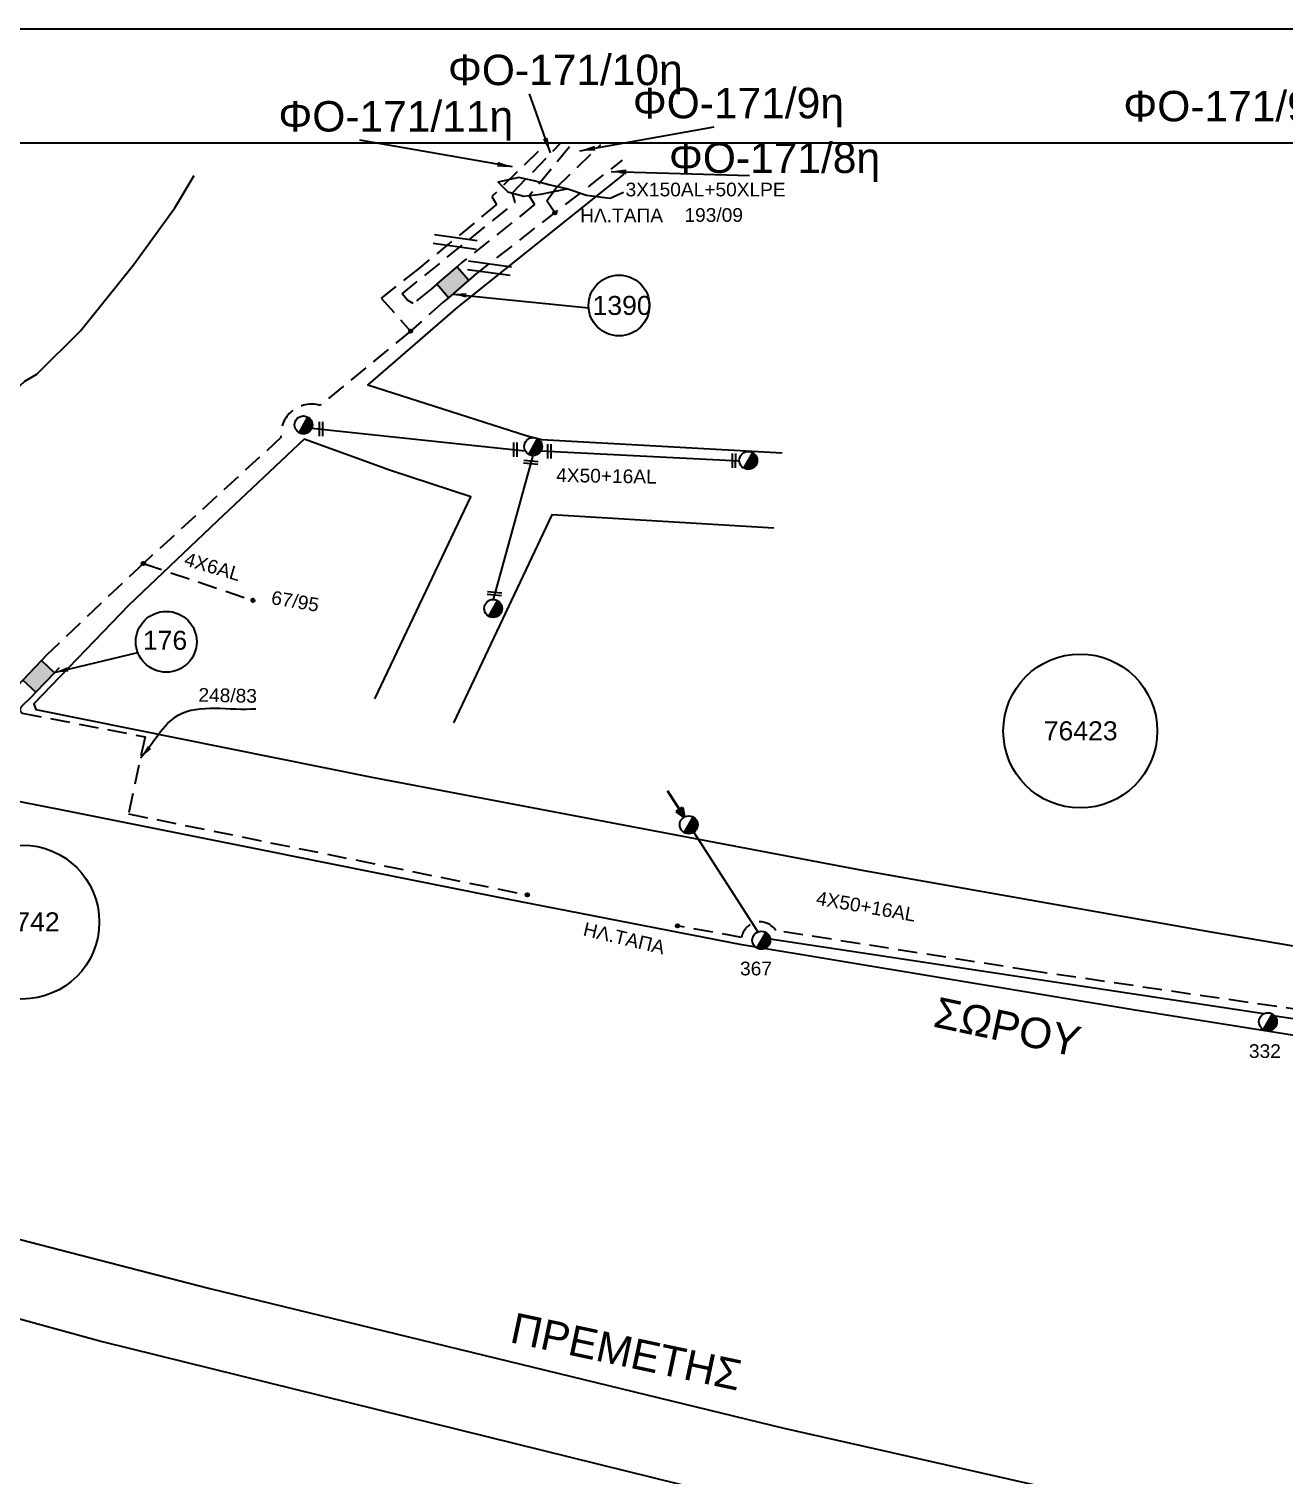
# Model space of a CAD drawing. Header units: millimetres. Extents: x 5016 to 7282, y 2879 to 3911.
# Drawn here: x 5348.2 to 5513.1, y 3714.8 to 3905 of the extents above; entities that cross this region are included whole.
import ezdxf

# ---------------------------------------------------------------- set-up
doc = ezdxf.new("R2010")
doc.units = ezdxf.units.MM
doc.linetypes.add('DASHED', pattern=[19.05, 12.7, -6.35])
for name, color, linetype in [('Link Box 4 Διευθύνσεων', 7, 'Continuous'), ('Άγνωστα', 7, 'Continuous'), ('Γυμνά εναέρια ΧΤ και ΦΟΠ (3Φ)   4x50+16AL', 7, 'Continuous'), ('Επίτονοι', 7, 'Continuous'), ('Επιγραφές - Σχήματα', 7, 'Continuous'), ('Καλώδια ΧΤ   3x150+50AL', 7, 'DASHED'), ('Καλώδια ΧΤ   3x150AL+50XLPE', 7, 'DASHED'), ('Μηχανική τομή', 7, 'Continuous'), ('Στύλος ΦΜ', 7, 'Continuous'), ('Στύλος ΦΜ @ 1', 7, 'Continuous'), ('Συνδέσεις', 7, 'Continuous'), ('Τομή', 7, 'Continuous'), ('Υπόβαθρο ΔΕΗ', 7, 'Continuous'), ('Υπόγεια καλώδια Παροχών ΧΤ   4x6', 7, 'DASHED')]:
    doc.layers.add(name, color=color, linetype=linetype)
doc.styles.get("Standard").update_dxf_attribs({"font": 'ARIAL.TTF'})
doc.linetypes.add('SYN_LINE', pattern='A,0.5,-0.0001,["/\\/\\/\\/",Standard,S=0.1,R=0,X=0,Y=-0.05],-0.25', length=0.7501)
doc.dimstyles.new('ISO-25', dxfattribs={"dimtxt": 2.5, "dimasz": 1.8, "dimexe": 1.25, "dimexo": 0.625, "dimtad": 1, "dimtxsty": 'Standard', "dimcen": 1.8, "dimadec": 0, "dimazin": 0, "dimtfac": 1, "dimtmove": 0, "dimatfit": 3, "dimfxl": 1.25, "dimarcsym": 0})

# ---------------------------------------------------------------- blocks, each defined once
blk = doc.blocks.new('LINK BOX 4 ΑΝΑΧΩΡΗΣΕΩΝ')
at = {"layer": 'Link Box 4 Διευθύνσεων', "ltscale": 40}
blk.add_hatch(color=256, dxfattribs=at).paths.add_polyline_path([(-3.54, 0), (-3.54, -4.67), (3.54, -4.67), (3.54, 0)])
for p, q in [((-3.54, 0), (-5.33, 0)), ((5.33, 0), (3.54, 0)), ((-3.54, -4.67), (-5.33, -4.67)), ((5.33, -4.67), (3.54, -4.67))]:
    blk.add_line(p, q, dxfattribs=at)
blk.add_lwpolyline([(-3.54, -4.67), (-3.54, 0), (3.54, 0), (3.54, -4.67)], close=True, dxfattribs=at)
blk = doc.blocks.new('ΥΠΑΡΧΩΝ ΤΣΙΜΕΝΤΕΝΙΟΣ ΣΤΥΛΟΣ')
at = {"layer": 'Στύλος ΦΜ'}
blk.add_hatch(color=7, dxfattribs=at).paths.add_polyline_path([(-1.29, -2.28, 0.574793), (2.62, 0, 0.268822), (1.3, 2.27)])
at = {"layer": 'Στύλος ΦΜ', "color": 7}
blk.add_line((-1.29, -2.28), (1.3, 2.27), dxfattribs=at)
blk.add_circle((0, 0), 2.62, dxfattribs=at)
at = {"layer": 'Στύλος ΦΜ', "flags": 4}
for tag, p in [('ΑΡΙΘΜΟΣ', (-4.68, 8.05)), ('ΤΥΠΟΣ', (-4.91, 3.03))]:
    blk.add_attdef(tag, p, '', height=4, dxfattribs=at)
blk = doc.blocks.new('ΕΠΙΤΟΝΟΣ')
at = {"layer": 'Επίτονοι', "lineweight": 40, "ltscale": 40}
blk.add_hatch(color=256, dxfattribs=at).paths.add_polyline_path([(-1.13, 6.47), (0, 9.1), (1.13, 6.47)])
for p, q in [((-1.13, 6.47), (0, 9.1)), ((0, 9.1), (1.13, 6.47)), ((1.13, 6.47), (-1.13, 6.47)), ((-1.13, 6.47), (0, 6.47)), ((0, 6.47), (0, 0))]:
    blk.add_line(p, q, dxfattribs=at)
blk = doc.blocks.new('ΤΟΜΗ')
at = {"layer": 'Τομή', "ltscale": 40}
for p, q in [((-5.68, 0), (5.68, 0)), ((5.68, -2.33), (-5.68, -2.33))]:
    blk.add_line(p, q, dxfattribs=at)
blk = doc.blocks.new('ΜΗΧΑΝΙΚΗ ΤΟΜΗ')
at = {"layer": 'Μηχανική τομή', "ltscale": 40}
for p, q in [((-1.89, 0.78), (1.89, 0.78)), ((1.89, 0), (-1.89, 0))]:
    blk.add_line(p, q, dxfattribs=at)
blk = doc.blocks.new('_ΣΥΝΔΕΣΗ')
at = {"layer": 'Συνδέσεις', "linetype": 'SYN_LINE', "ltscale": 40}
blk.add_hatch(color=256, dxfattribs=at).paths.add_polyline_path([(0.5, -0.01, 1), (-0.5, -0.01, 1)])
at = {"layer": 'Συνδέσεις'}
blk.add_circle((0, -0.01), 0.5, dxfattribs=at)

msp = doc.modelspace()

# ---------------------------------------------------------------- linework, layer by layer
at = {"layer": 'Άγνωστα', "lineweight": -3}
msp.add_lwpolyline([(5457.92, 3794.28), (5503.53, 3786.22), (5536.52, 3780.62), (5563.8, 3776.1), (5571.08, 3786.1), (5562.33, 3804.14), (5552.61, 3823.84), (5541.49, 3846.42), (5529.83, 3870.04), (5517.13, 3889.96)], dxfattribs=at)
at = {"layer": 'Άγνωστα', "color": 62, "linetype": 'SYN_LINE', "lineweight": -3, "ltscale": 20}
msp.add_lwpolyline([(5414.4, 3848.86), (5409.16, 3829.93)], dxfattribs=at)
at = {"layer": 'Άγνωστα', "color": 62, "linetype": 'DASHED', "lineweight": -3, "ltscale": 0.2}
msp.add_lwpolyline([(5348.46, 3817.07), (5347.15, 3815.81, 0.505425), (5347.26, 3814.99), (5363.41, 3811.86), (5361.24, 3801.74), (5413.66, 3791.09)], format="xyb", dxfattribs=at)
at = {"layer": 'Γυμνά εναέρια ΧΤ και ΦΟΠ (3Φ)   4x50+16AL', "color": 62, "lineweight": -3}
for points in [[(5385.34, 3852.46), (5413.4, 3849.48)], [(5415.47, 3849.48), (5441.53, 3848.15)]]:
    msp.add_lwpolyline(points, dxfattribs=at)
at = {"layer": 'Γυμνά εναέρια ΧΤ και ΦΟΠ (3Φ)   4x50+16AL', "color": 85, "lineweight": -3}
for points in [[(5443.98, 3786.21), (5443.99, 3786.17), (5435.56, 3799.33)], [(5510.49, 3775.46), (5445.59, 3785.25)], [(5563.67, 3767.47), (5511.95, 3775.12)]]:
    msp.add_lwpolyline(points, dxfattribs=at)
at = {"layer": 'Επιγραφές - Σχήματα', "lineweight": -3}
for points in [[(5015.89, 3904.96), (7057.63, 3904.96), (7057.63, 2878.51), (5015.89, 2878.51)], [(5030.89, 3889.96), (7042.63, 3889.96), (7042.63, 2893.51), (5030.89, 2893.51)]]:
    msp.add_lwpolyline(points, close=True, dxfattribs=at)
msp.add_lwpolyline([(5426.31, 3883.44), (5424.55, 3882.68), (5421.45, 3883.06), (5418.85, 3883.94), (5416.65, 3884.41), (5414.54, 3885), (5412.55, 3885.43), (5409.83, 3884.82), (5411.09, 3883.53), (5413.19, 3882.95), (5415.42, 3883.24), (5418.85, 3883.94)], dxfattribs=at)
for centre, radius in [((5425.72, 3868.59), 4), ((5366.2, 3824.37), 4), ((5486.35, 3812.63), 10.12), ((5347.28, 3787.51), 10.12)]:
    msp.add_circle(centre, radius, dxfattribs=at)
at = {"layer": 'Καλώδια ΧΤ   3x150+50AL', "color": 30, "lineweight": -3, "ltscale": 0.2}
msp.add_lwpolyline([(5597.36, 3757.7, -0.747432), (5592.34, 3762.77, 1.389886), (5592.34, 3762.77), (5592.95, 3766.21), (5578.26, 3767.56), (5564.35, 3768.39), (5515.94, 3775.84), (5479.98, 3781.1), (5446.32, 3786.41, 0.679885), (5441.82, 3785.49), (5433.41, 3787.02)], format="xyb", dxfattribs=at)
at = {"layer": 'Καλώδια ΧΤ   3x150AL+50XLPE', "color": 5, "lineweight": -3, "ltscale": 0.2}
msp.add_lwpolyline([(5401.09, 3870.79), (5398.66, 3868.86), (5397.9, 3869.27), (5397.22, 3870.14), (5412.07, 3882.15), (5411.72, 3883.4), (5418.06, 3889.96)], dxfattribs=at)
at = {"layer": 'Καλώδια ΧΤ   3x150AL+50XLPE', "color": 27, "lineweight": -3, "ltscale": 0.2}
msp.add_lwpolyline([(5419.21, 3889.44), (5413.9, 3882.99), (5414.62, 3881.85), (5405.12, 3874.27)], dxfattribs=at)
at = {"layer": 'Καλώδια ΧΤ   3x150AL+50XLPE', "color": 30, "lineweight": -3, "ltscale": 0.2}
for points in [[(5417.28, 3880.78), (5416.24, 3882.37), (5417.46, 3884.08), (5423.34, 3889.78)], [(5406.65, 3872.51), (5426.18, 3887.69)]]:
    msp.add_lwpolyline(points, dxfattribs=at)
at = {"layer": 'Καλώδια ΧΤ   3x150AL+50XLPE', "color": 62, "lineweight": -3, "ltscale": 0.2}
msp.add_lwpolyline([(5415.07, 3888.83), (5409, 3882.91), (5409.6, 3881.85), (5399.39, 3873.45), (5394.45, 3869.55), (5398.32, 3865.23)], dxfattribs=at)
msp.add_lwpolyline([(5402.61, 3869.03), (5398.32, 3865.23), (5386.43, 3855.45, 0.533947), (5381.28, 3851.21), (5363.19, 3834.67), (5350.41, 3822.55)], format="xyb", dxfattribs=at)
at = {"layer": 'Υπόβαθρο ΔΕΗ', "lineweight": -3}
for points in [[(5157.58, 3853.6), (5190.41, 3840.6), (5246.21, 3818.11), (5293.96, 3799.1), (5308.63, 3817.74), (5318.54, 3829.27), (5328.47, 3839.79), (5339.18, 3850.89), (5347.6, 3858.66), (5349.2, 3859.54), (5354.92, 3865.25), (5361.88, 3873.94), (5367.34, 3881.45), (5369.86, 3885.69)], [(5426.33, 3885.84), (5404.48, 3868.37), (5392.71, 3858.15), (5413.52, 3851.48), (5415.53, 3850.95), (5447.15, 3849.2)], [(5393.6, 3816.85), (5406.26, 3843.41), (5395.68, 3846.9), (5384.34, 3851.02), (5372.9, 3840.24), (5361.27, 3829.16), (5348.79, 3816.2), (5349.07, 3815.46), (5393.21, 3806.55), (5457.92, 3794.28)], [(5446.07, 3839.32), (5416.87, 3841.08), (5403.94, 3813.71)], [(5451.79, 3709.1), (5406.75, 3640.29), (5368.24, 3651.79), (5331.76, 3663.26), (5292.36, 3675.39), (5262.99, 3684.38), (5288.95, 3727.9), (5300.79, 3748.02), (5357.79, 3732.37), (5451.79, 3709.1)]]:
    msp.add_lwpolyline(points, dxfattribs=at)
msp.add_lwpolyline([(5524.09, 3703.61), (5533.76, 3769.53), (5493.57, 3775.93), (5441.86, 3784.51), (5441.86, 3784.51), (5411.01, 3790.51), (5352.77, 3802.17), (5338.51, 3805), (5326.7, 3790.78), (5316.76, 3777.01), (5309.9, 3765.98), (5305.09, 3756.62), (5317.13, 3753.47), (5371.75, 3739.38), (5447.4, 3720.97), (5457.92, 3718.6), (5524.09, 3703.61)], close=True, dxfattribs=at)
at = {"layer": 'Υπόγεια καλώδια Παροχών ΧΤ   4x6', "color": 62, "lineweight": -3, "ltscale": 0.2}
msp.add_lwpolyline([(5363.19, 3834.67), (5377.59, 3829.82)], dxfattribs=at)

# ---------------------------------------------------------------- block references
at = {"layer": 'Link Box 4 Διευθύνσεων', "lineweight": -3}
for p, xscale, yscale, zscale, rotation in [((5403.1, 3872.53), 0.4999999999999529, 0.4999999999999529, 0.4999999999999529, 40.81517416522421), ((5348.58, 3820.61), 0.4999999999999488, 0.4999999999999488, 0.4999999999999488, 46.75879397338471)]:
    msp.add_blockref('LINK BOX 4 ΑΝΑΧΩΡΗΣΕΩΝ', p, dxfattribs=dict(at, xscale=xscale, yscale=yscale, zscale=zscale, rotation=rotation))
at = {"layer": 'Επίτονοι', "lineweight": -3, "xscale": 0.449999999999792, "yscale": 0.449999999999792, "zscale": 0.449999999999792, "rotation": 212.5224872538224}
msp.add_blockref('ΕΠΙΤΟΝΟΣ', (5432.09, 3804.77), dxfattribs=at)
at = {"layer": 'Μηχανική τομή', "lineweight": -3}
for p, xscale, yscale, zscale, rotation in [((5386.34, 3852.36), 0.500000000000034, 0.500000000000034, 0.500000000000034, 269.6265099369251), ((5411.9, 3849.64), 0.500000000000034, 0.500000000000034, 0.500000000000034, 269.6265099369251), ((5416.37, 3849.43), 0.500000000000034, 0.500000000000034, 0.500000000000034, 269.6265099369251), ((5414.1, 3847.78), 0.5000000000001492, 0.5000000000001492, 0.5000000000001492, 354.6252415082027), ((5440.62, 3848.19), 0.500000000000034, 0.500000000000034, 0.500000000000034, 269.6265099369251), ((5409.32, 3830.49), 0.5000000000001492, 0.5000000000001492, 0.5000000000001492, 354.6252415082027)]:
    msp.add_blockref('ΜΗΧΑΝΙΚΗ ΤΟΜΗ', p, dxfattribs=dict(at, xscale=xscale, yscale=yscale, zscale=zscale, rotation=rotation))
at = {"layer": 'Στύλος ΦΜ @ 1', "lineweight": -3, "ltscale": 40, "xscale": 0.4499999999998181, "yscale": 0.4499999999998181, "zscale": 0.4499999999998181}
for p in [(5384.24, 3852.88), (5414.43, 3850.04), (5442.71, 3848.22), (5409.17, 3828.75), (5434.88, 3800.3)]:
    msp.add_blockref('ΥΠΑΡΧΩΝ ΤΣΙΜΕΝΤΕΝΙΟΣ ΣΤΥΛΟΣ', p, dxfattribs=at)
at = {"layer": 'Στύλος ΦΜ @ 1', "lineweight": -3, "ltscale": 40}
ref = msp.add_blockref('ΥΠΑΡΧΩΝ ΤΣΙΜΕΝΤΕΝΙΟΣ ΣΤΥΛΟΣ', (5444.42, 3785.12), dxfattribs=dict(at, xscale=0.4499999999998181, yscale=0.4499999999998181, zscale=0.4499999999998181))
ref.add_attrib('ΤΥΠΟΣ', '367', (5441.63, 3780.5), dxfattribs={"layer": 'Στύλος ΦΜ', "height": 1.8, "flags": 4})
ref = msp.add_blockref('ΥΠΑΡΧΩΝ ΤΣΙΜΕΝΤΕΝΙΟΣ ΣΤΥΛΟΣ', (5511.02, 3774.4), dxfattribs=dict(at, xscale=0.4499999999998181, yscale=0.4499999999998181, zscale=0.4499999999998181))
ref.add_attrib('ΤΥΠΟΣ', '332', (5508.52, 3769.64), dxfattribs={"layer": 'Στύλος ΦΜ', "height": 1.8, "flags": 4})
at = {"layer": 'Συνδέσεις', "lineweight": -3, "xscale": 0.4499999999998181, "yscale": 0.4499999999998181, "zscale": 0.4499999999998181}
for p in [(5417.28, 3880.78), (5398.32, 3865.23), (5363.19, 3834.67), (5377.59, 3829.82), (5413.66, 3791.09), (5433.41, 3787.02)]:
    msp.add_blockref('_ΣΥΝΔΕΣΗ', p, dxfattribs=at)
at = {"layer": 'Τομή', "lineweight": -3, "xscale": 0.5000000000000997, "yscale": 0.5000000000000997, "zscale": 0.5000000000000997, "rotation": 352.0418910945654}
for p in [(5404.27, 3877.52), (5408.76, 3874.06)]:
    msp.add_blockref('ΤΟΜΗ', p, dxfattribs=at)

# ---------------------------------------------------------------- texts
at = {"layer": 'Γυμνά εναέρια ΧΤ και ΦΟΠ (3Φ)   4x50+16AL', "color": 7, "lineweight": -3, "char_height": 1.8, "width": 168.3718, "attachment_point": 1}
for insert, rotation in [((5417.48, 3847.19), 359.0212), ((5451.84, 3791.59), 350.1172)]:
    msp.add_mtext('4X50+16AL', dxfattribs=dict(at, insert=insert, rotation=rotation))
at = {"layer": 'Επιγραφές - Σχήματα', "color": 7, "lineweight": -3, "width": 168.3718, "attachment_point": 1}
for s, insert, char_height in [('ΦΟ-171/10η', (5403.23, 3901.57), 4), ('ΦΟ-171/9η', (5427.53, 3897.21), 4), ('ΦO-171/9η', (5492.01, 3896.81), 4), ('ΦΟ-171/11η', (5380.94, 3895.47), 4), ('ΦΟ-171/8η', (5432.28, 3890.02), 4), ('ΗΛ.ΤΑΠΑ', (5420.61, 3881.34), 1.8), ('193/09', (5434.32, 3881.39), 1.8)]:
    msp.add_mtext(s, dxfattribs=dict(at, insert=insert, char_height=char_height))
at = {"layer": 'Επιγραφές - Σχήματα', "lineweight": -3, "char_height": 2.5, "attachment_point": 1}
for s, insert, width in [('1390', (5422.24, 3869.85), 6.2785), ('176', (5363.13, 3825.81), 6.05), ('76423', (5481.55, 3813.91), 6.05), ('63742', (5342.48, 3788.79), 6.05)]:
    msp.add_mtext(s, dxfattribs=dict(at, insert=insert, width=width))
at = {"layer": 'Επιγραφές - Σχήματα', "color": 7, "lineweight": -3, "width": 168.3718, "attachment_point": 1}
for s, insert, char_height, rotation in [('67/95', (5380.2, 3831.11), 1.8, 350.5428), ('248/83', (5370.45, 3818.3), 1.8, 358.7931), ('ΗΛ.ΤΑΠΑ', (5421.3, 3787.52), 1.8, 346.6283), ('ΣΩΡΟΥ', (5467.69, 3777.7), 4, 347.991), ('ΠΡΕΜΕΤΗΣ', (5412.05, 3736.19), 4, 347.991)]:
    msp.add_mtext(s, dxfattribs=dict(at, insert=insert, char_height=char_height, rotation=rotation))
at = {"layer": 'Καλώδια ΧΤ   3x150AL+50XLPE', "color": 7, "lineweight": -3, "insert": (5437.1, 3883.83), "char_height": 1.8, "width": 27.8484, "attachment_point": 5}
msp.add_mtext('3X150AL+50XLPE', dxfattribs=at)
at = {"layer": 'Υπόγεια καλώδια Παροχών ΧΤ   4x6', "color": 7, "lineweight": -3, "insert": (5368.94, 3836.18), "char_height": 1.8, "width": 168.3718, "attachment_point": 1, "rotation": 343.5978}
msp.add_mtext('4X6AL', dxfattribs=at)

# ---------------------------------------------------------------- leaders
at = {"layer": 'Επιγραφές - Σχήματα', "lineweight": -3, "ltscale": 40}
for points in [[(5416.69, 3888.68), (5413.93, 3896.44)], [(5420.58, 3888.93), (5438.23, 3892.08)], [(5411.72, 3886.81), (5391.64, 3890.34)], [(5424.67, 3886.22), (5442.87, 3885.67)]]:
    msp.add_leader(points, dimstyle='ISO-25', override={"dimasz": 2, "dimtad": 0}, dxfattribs=at)
at = {"layer": 'Επιγραφές - Σχήματα', "lineweight": -3}
for points in [[(5403.86, 3870.1), (5421.73, 3868.27)], [(5351.51, 3820.32), (5362.46, 3822.95)]]:
    msp.add_leader(points, dimstyle='ISO-25', override={"dimgap": 0.625, "dimtad": 0}, dxfattribs=at)
at = {"layer": 'Επιγραφές - Σχήματα', "lineweight": -3, "path_type": 1}
msp.add_leader([(5362.82, 3809.12), (5367.77, 3814.71), (5377.99, 3815.57)], dimstyle='ISO-25', override={"dimgap": 0.625, "dimtad": 0}, dxfattribs=at)

doc.saveas('drawing.dxf')
